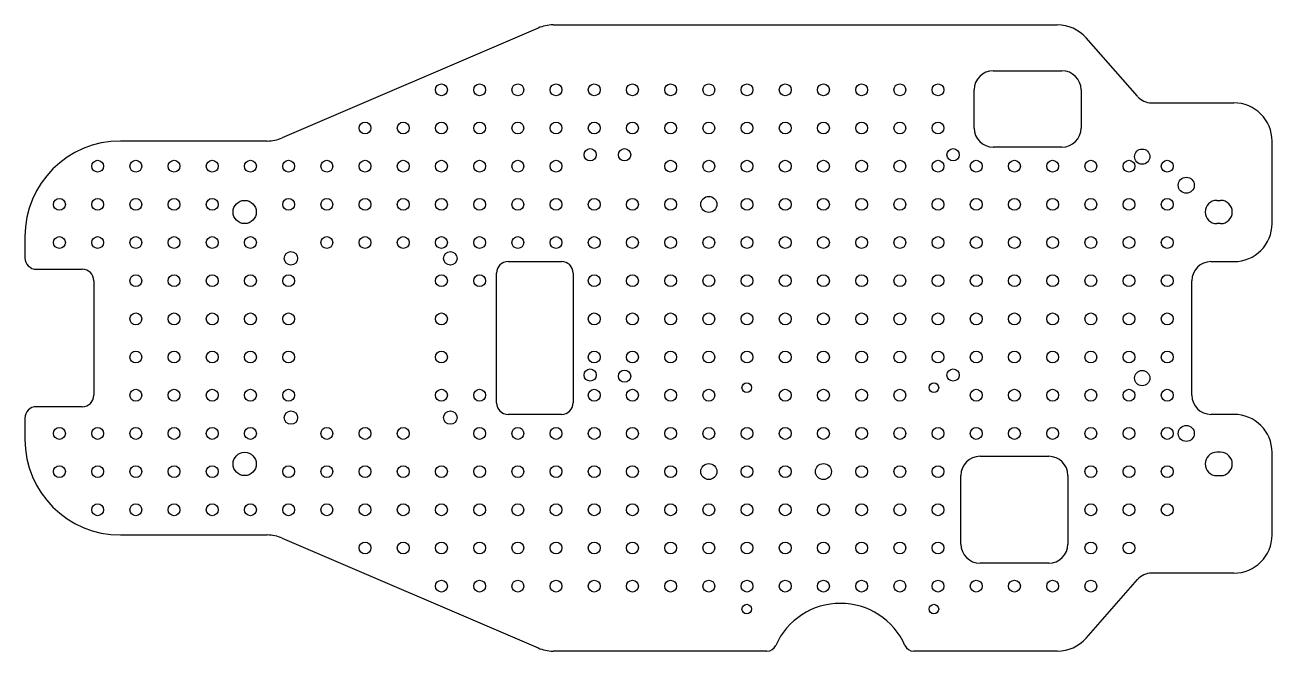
# Model space of a CAD drawing. Header units: millimetres. Extents: x 92 to 419, y 98 to 262.
import ezdxf

# ---------------------------------------------------------------- set-up
doc = ezdxf.new("R2010")
doc.units = ezdxf.units.MM
doc.layers.add('011.1-PLAQUE_TRO', color=7, linetype='Continuous')
doc.layers.add('Défaut', color=7, linetype='Continuous')

# ---------------------------------------------------------------- blocks, each defined once
blk = doc.blocks.new('SE')
at = {"layer": '011.1-PLAQUE_TRO', "color": 7, "linetype": 'Continuous'}
for p, q in [((226.54, 261.32), (159.56, 232.54)), ((230.49, 262.13), (362.48, 262.13)), ((383.43, 243.43), (369.99, 258.73)), ((345.7, 250.13), (363.7, 250.13)), ((340.7, 235.13), (340.7, 245.13)), ((368.7, 245.13), (368.7, 235.13)), ((387.19, 241.72), (408.7, 241.72)), ((155.62, 231.72), (117.22, 231.72)), ((363.7, 230.13), (345.7, 230.13)), ((418.7, 210.13), (418.7, 231.72)), ((404.24, 216.18), (405.24, 216.18)), ((405.24, 210.08), (404.24, 210.08)), ((92.22, 206.72), (92.22, 201.13)), ((218.7, 200.13), (232.7, 200.13)), ((402.7, 200.13), (408.7, 200.13)), ((95.22, 198.13), (107.22, 198.13)), ((215.7, 163.13), (215.7, 197.13)), ((235.7, 197.13), (235.7, 163.13)), ((110.22, 195.13), (110.22, 165.13)), ((397.7, 165.13), (397.7, 195.13)), ((107.22, 162.13), (95.22, 162.13)), ((232.7, 160.13), (218.7, 160.13)), ((408.7, 160.13), (402.7, 160.13)), ((92.22, 159.13), (92.22, 153.53)), ((342.25, 149.13), (360.25, 149.13)), ((405.24, 150.18), (404.24, 150.18)), ((418.7, 128.53), (418.7, 150.13)), ((337.25, 126.13), (337.25, 144.13)), ((365.25, 144.13), (365.25, 126.13)), ((404.24, 144.08), (405.24, 144.08)), ((117.22, 128.53), (155.62, 128.53)), ((159.56, 127.71), (226.54, 98.93)), ((360.25, 121.13), (342.25, 121.13)), ((408.7, 118.53), (387.19, 118.53)), ((369.99, 101.52), (383.43, 116.83)), ((286.47, 98.12), (230.49, 98.12)), ((362.48, 98.12), (324.88, 98.12))]:
    blk.add_line(p, q, dxfattribs=at)
for centre, radius in [((201.25, 245.13), 1.55), ((211.25, 245.13), 1.55), ((221.25, 245.13), 1.55), ((231.25, 245.13), 1.55), ((241.25, 245.13), 1.55), ((251.25, 245.13), 1.55), ((261.25, 245.13), 1.55), ((271.25, 245.13), 1.55), ((281.25, 245.13), 1.55), ((291.25, 245.13), 1.55), ((301.25, 245.13), 1.55), ((311.25, 245.13), 1.55), ((321.25, 245.13), 1.55), ((331.25, 245.13), 1.55), ((181.25, 235.13), 1.55), ((191.25, 235.13), 1.55), ((201.25, 235.13), 1.55), ((211.25, 235.13), 1.55), ((221.25, 235.13), 1.55), ((231.25, 235.13), 1.55), ((241.25, 235.13), 1.55), ((251.25, 235.13), 1.55), ((261.25, 235.13), 1.55), ((271.25, 235.13), 1.55), ((281.25, 235.13), 1.55), ((291.25, 235.13), 1.55), ((301.25, 235.13), 1.55), ((311.25, 235.13), 1.55), ((321.25, 235.13), 1.55), ((331.25, 235.13), 1.55), ((240.2, 228.13), 1.6), ((249.2, 228.13), 1.6), ((335.2, 228.13), 1.6), ((384.7, 227.63), 2), ((111.25, 225.13), 1.55), ((121.25, 225.13), 1.55), ((131.25, 225.13), 1.55), ((141.25, 225.13), 1.55), ((151.25, 225.13), 1.55), ((161.25, 225.13), 1.55), ((171.25, 225.13), 1.55), ((181.25, 225.13), 1.55), ((191.25, 225.13), 1.55), ((201.25, 225.13), 1.55), ((211.25, 225.13), 1.55), ((221.25, 225.13), 1.55), ((231.25, 225.13), 1.55), ((261.25, 225.13), 1.55), ((271.25, 225.13), 1.55), ((281.25, 225.13), 1.55), ((291.25, 225.13), 1.55), ((301.25, 225.13), 1.55), ((311.25, 225.13), 1.55), ((321.25, 225.13), 1.55), ((331.25, 225.13), 1.55), ((341.25, 225.13), 1.55), ((351.25, 225.13), 1.55), ((361.25, 225.13), 1.55), ((371.25, 225.13), 1.55), ((381.25, 225.13), 1.55), ((391.25, 225.13), 1.55), ((396.25, 220.13), 2.1), ((101.25, 215.13), 1.55), ((111.25, 215.13), 1.55), ((121.25, 215.13), 1.55), ((131.25, 215.13), 1.55), ((141.25, 215.13), 1.55), ((149.74, 213.13), 3.05), ((161.25, 215.13), 1.55), ((171.25, 215.13), 1.55), ((181.25, 215.13), 1.55), ((191.25, 215.13), 1.55), ((201.25, 215.13), 1.55), ((211.25, 215.13), 1.55), ((221.25, 215.13), 1.55), ((231.25, 215.13), 1.55), ((241.25, 215.13), 1.55), ((251.25, 215.13), 1.55), ((261.25, 215.13), 1.55), ((271.25, 215.13), 2.1), ((281.25, 215.13), 1.55), ((291.25, 215.13), 1.55), ((301.25, 215.13), 1.55), ((311.25, 215.13), 1.55), ((321.25, 215.13), 1.55), ((331.25, 215.13), 1.55), ((341.25, 215.13), 1.55), ((351.25, 215.13), 1.55), ((361.25, 215.13), 1.55), ((371.25, 215.13), 1.55), ((381.25, 215.13), 1.55), ((391.25, 215.13), 1.55), ((101.25, 205.13), 1.55), ((111.25, 205.13), 1.55), ((121.25, 205.13), 1.55), ((131.25, 205.13), 1.55), ((141.25, 205.13), 1.55), ((151.25, 205.13), 1.55), ((171.25, 205.13), 1.55), ((181.25, 205.13), 1.55), ((191.25, 205.13), 1.55), ((201.25, 205.13), 1.55), ((211.25, 205.13), 1.55), ((221.25, 205.13), 1.55), ((231.25, 205.13), 1.55), ((241.25, 205.13), 1.55), ((251.25, 205.13), 1.55), ((261.25, 205.13), 1.55), ((271.25, 205.13), 1.55), ((281.25, 205.13), 1.55), ((291.25, 205.13), 1.55), ((301.25, 205.13), 1.55), ((311.25, 205.13), 1.55), ((321.25, 205.13), 1.55), ((331.25, 205.13), 1.55), ((341.25, 205.13), 1.55), ((351.25, 205.13), 1.55), ((361.25, 205.13), 1.55), ((371.25, 205.13), 1.55), ((381.25, 205.13), 1.55), ((391.25, 205.13), 1.55), ((161.86, 200.99), 1.75), ((203.58, 200.99), 1.75), ((121.25, 195.13), 1.55), ((131.25, 195.13), 1.55), ((141.25, 195.13), 1.55), ((151.25, 195.13), 1.55), ((161.25, 195.13), 1.55), ((201.25, 195.13), 1.55), ((211.25, 195.13), 1.55), ((241.25, 195.13), 1.55), ((251.25, 195.13), 1.55), ((261.25, 195.13), 1.55), ((271.25, 195.13), 1.55), ((281.25, 195.13), 1.55), ((291.25, 195.13), 1.55), ((301.25, 195.13), 1.55), ((311.25, 195.13), 1.55), ((321.25, 195.13), 1.55), ((331.25, 195.13), 1.55), ((341.25, 195.13), 1.55), ((351.25, 195.13), 1.55), ((361.25, 195.13), 1.55), ((371.25, 195.13), 1.55), ((381.25, 195.13), 1.55), ((391.25, 195.13), 1.55), ((121.25, 185.13), 1.55), ((131.25, 185.13), 1.55), ((141.25, 185.13), 1.55), ((151.25, 185.13), 1.55), ((161.25, 185.13), 1.55), ((201.25, 185.13), 1.55), ((241.25, 185.13), 1.55), ((251.25, 185.13), 1.55), ((261.25, 185.13), 1.55), ((271.25, 185.13), 1.55), ((281.25, 185.13), 1.55), ((291.25, 185.13), 1.55), ((301.25, 185.13), 1.55), ((311.25, 185.13), 1.55), ((321.25, 185.13), 1.55), ((331.25, 185.13), 1.55), ((341.25, 185.13), 1.55), ((351.25, 185.13), 1.55), ((361.25, 185.13), 1.55), ((371.25, 185.13), 1.55), ((381.25, 185.13), 1.55), ((391.25, 185.13), 1.55), ((121.25, 175.13), 1.55), ((131.25, 175.13), 1.55), ((141.25, 175.13), 1.55), ((151.25, 175.13), 1.55), ((161.25, 175.13), 1.55), ((201.25, 175.13), 1.55), ((241.25, 175.13), 1.55), ((251.25, 175.13), 1.55), ((261.25, 175.13), 1.55), ((271.25, 175.13), 1.55), ((281.25, 175.13), 1.55), ((291.25, 175.13), 1.55), ((301.25, 175.13), 1.55), ((311.25, 175.13), 1.55), ((321.25, 175.13), 1.55), ((331.25, 175.13), 1.55), ((341.25, 175.13), 1.55), ((351.25, 175.13), 1.55), ((361.25, 175.13), 1.55), ((371.25, 175.13), 1.55), ((381.25, 175.13), 1.55), ((391.25, 175.13), 1.55), ((240.2, 170.43), 1.6), ((249.2, 170.13), 1.6), ((335.2, 170.43), 1.6), ((384.7, 169.63), 2), ((121.25, 165.13), 1.55), ((131.25, 165.13), 1.55), ((141.25, 165.13), 1.55), ((151.25, 165.13), 1.55), ((161.25, 165.13), 1.55), ((201.25, 165.13), 1.55), ((211.25, 165.13), 1.55), ((241.25, 165.13), 1.55), ((251.25, 165.13), 1.55), ((261.25, 165.13), 1.55), ((271.25, 165.13), 1.55), ((281.18, 167.12), 1.25), ((291.25, 165.13), 1.55), ((301.25, 165.13), 1.55), ((311.25, 165.13), 1.55), ((321.25, 165.13), 1.55), ((330.18, 167.12), 1.25), ((341.25, 165.13), 1.55), ((351.25, 165.13), 1.55), ((361.25, 165.13), 1.55), ((371.25, 165.13), 1.55), ((381.25, 165.13), 1.55), ((391.25, 165.13), 1.55), ((161.86, 159.27), 1.75), ((203.58, 159.27), 1.75), ((396.25, 155.13), 2.1), ((101.25, 155.13), 1.55), ((111.25, 155.13), 1.55), ((121.25, 155.13), 1.55), ((131.25, 155.13), 1.55), ((141.25, 155.13), 1.55), ((151.25, 155.13), 1.55), ((171.25, 155.13), 1.55), ((181.25, 155.13), 1.55), ((191.25, 155.13), 1.55), ((211.25, 155.13), 1.55), ((221.25, 155.13), 1.55), ((231.25, 155.13), 1.55), ((241.25, 155.13), 1.55), ((251.25, 155.13), 1.55), ((261.25, 155.13), 1.55), ((271.25, 155.13), 1.55), ((281.25, 155.13), 1.55), ((291.25, 155.13), 1.55), ((301.25, 155.13), 1.55), ((311.25, 155.13), 1.55), ((321.25, 155.13), 1.55), ((331.25, 155.13), 1.55), ((341.25, 155.13), 1.55), ((351.25, 155.13), 1.55), ((361.25, 155.13), 1.55), ((371.25, 155.13), 1.55), ((381.25, 155.13), 1.55), ((391.25, 155.13), 1.55), ((149.74, 147.13), 3.05), ((271.25, 145.13), 2.1), ((301.25, 145.13), 2.1), ((101.25, 145.13), 1.55), ((111.25, 145.13), 1.55), ((121.25, 145.13), 1.55), ((131.25, 145.13), 1.55), ((141.25, 145.13), 1.55), ((161.25, 145.13), 1.55), ((171.25, 145.13), 1.55), ((181.25, 145.13), 1.55), ((191.25, 145.13), 1.55), ((201.25, 145.13), 1.55), ((211.25, 145.13), 1.55), ((221.25, 145.13), 1.55), ((231.25, 145.13), 1.55), ((241.25, 145.13), 1.55), ((251.25, 145.13), 1.55), ((261.25, 145.13), 1.55), ((281.25, 145.13), 1.55), ((291.25, 145.13), 1.55), ((311.25, 145.13), 1.55), ((321.25, 145.13), 1.55), ((331.25, 145.13), 1.55), ((371.25, 145.13), 1.55), ((381.25, 145.13), 1.55), ((391.25, 145.13), 1.55), ((111.25, 135.13), 1.55), ((121.25, 135.13), 1.55), ((131.25, 135.13), 1.55), ((141.25, 135.13), 1.55), ((151.25, 135.13), 1.55), ((161.25, 135.13), 1.55), ((171.25, 135.13), 1.55), ((181.25, 135.13), 1.55), ((191.25, 135.13), 1.55), ((201.25, 135.13), 1.55), ((211.25, 135.13), 1.55), ((221.25, 135.13), 1.55), ((231.25, 135.13), 1.55), ((241.25, 135.13), 1.55), ((251.25, 135.13), 1.55), ((261.25, 135.13), 1.55), ((271.25, 135.13), 1.55), ((281.25, 135.13), 1.55), ((291.25, 135.13), 1.55), ((301.25, 135.13), 1.55), ((311.25, 135.13), 1.55), ((321.25, 135.13), 1.55), ((331.25, 135.13), 1.55), ((371.25, 135.13), 1.55), ((381.25, 135.13), 1.55), ((391.25, 135.13), 1.55), ((181.25, 125.13), 1.55), ((191.25, 125.13), 1.55), ((201.25, 125.13), 1.55), ((211.25, 125.13), 1.55), ((221.25, 125.13), 1.55), ((231.25, 125.13), 1.55), ((241.25, 125.13), 1.55), ((251.25, 125.13), 1.55), ((261.25, 125.13), 1.55), ((271.25, 125.13), 1.55), ((281.25, 125.13), 1.55), ((291.25, 125.13), 1.55), ((301.25, 125.13), 1.55), ((311.25, 125.13), 1.55), ((321.25, 125.13), 1.55), ((331.25, 125.13), 1.55), ((371.25, 125.13), 1.55), ((381.25, 125.13), 1.55), ((201.25, 115.13), 1.55), ((211.25, 115.13), 1.55), ((221.25, 115.13), 1.55), ((231.25, 115.13), 1.55), ((241.25, 115.13), 1.55), ((251.25, 115.13), 1.55), ((261.25, 115.13), 1.55), ((271.25, 115.13), 1.55), ((281.25, 115.13), 1.55), ((291.25, 115.13), 1.55), ((301.25, 115.13), 1.55), ((311.25, 115.13), 1.55), ((321.25, 115.13), 1.55), ((331.25, 115.13), 1.55), ((341.25, 115.13), 1.55), ((351.25, 115.13), 1.55), ((361.25, 115.13), 1.55), ((371.25, 115.13), 1.55), ((281.18, 109.12), 1.25), ((330.18, 109.12), 1.25)]:
    blk.add_circle(centre, radius, dxfattribs=at)
for centre, radius, start, end in [((230.49, 252.13), 10, 90, 113.2557), ((362.48, 252.13), 10, 41.2847, 90), ((345.7, 245.13), 5, 90, 180), ((363.7, 245.13), 5, 0, 90), ((387.19, 246.72), 5, 221.2847, 270), ((408.7, 231.72), 10, 0, 90), ((345.7, 235.13), 5, 180, 270), ((363.7, 235.13), 5, 270, 0), ((155.62, 241.72), 10, 270, 293.2557), ((117.22, 206.72), 25, 90, 180), ((404.24, 213.13), 3.05, 90, 270), ((405.24, 213.13), 3.05, 270, 90), ((408.7, 210.13), 10, 270, 0), ((95.22, 201.13), 3, 180, 270), ((218.7, 197.13), 3, 90, 180), ((232.7, 197.13), 3, 0, 90), ((402.7, 195.13), 5, 90, 180), ((107.22, 195.13), 3, 0, 90), ((107.22, 165.13), 3, 270, 0), ((402.7, 165.13), 5, 180, 270), ((95.22, 159.13), 3, 90, 180), ((218.7, 163.13), 3, 180, 270), ((232.7, 163.13), 3, 270, 0), ((408.7, 150.13), 10, 0, 90), ((117.22, 153.53), 25, 180, 270), ((342.25, 144.13), 5, 90, 180), ((360.25, 144.13), 5, 0, 90), ((404.24, 147.13), 3.05, 90, 270), ((405.24, 147.13), 3.05, 270, 90), ((155.62, 118.53), 10, 66.7443, 90), ((408.7, 128.53), 10, 270, 360), ((342.25, 126.13), 5, 180, 270), ((360.25, 126.13), 5, 270, 0), ((387.19, 113.53), 5, 90, 138.7153), ((305.68, 92.12), 18.5, 23.8762, 156.1238), ((362.48, 108.12), 10, 270, 318.7153), ((230.49, 108.12), 10, 246.7443, 270), ((286.47, 100.62), 2.5, 270, 336.1238), ((324.88, 100.62), 2.5, 203.8762, 270)]:
    blk.add_arc(centre, radius, start, end, dxfattribs=at)

msp = doc.modelspace()

# ---------------------------------------------------------------- block references
at = {"layer": 'Défaut'}
msp.add_blockref('SE', (0, 0), dxfattribs=at)

doc.saveas('drawing.dxf')
